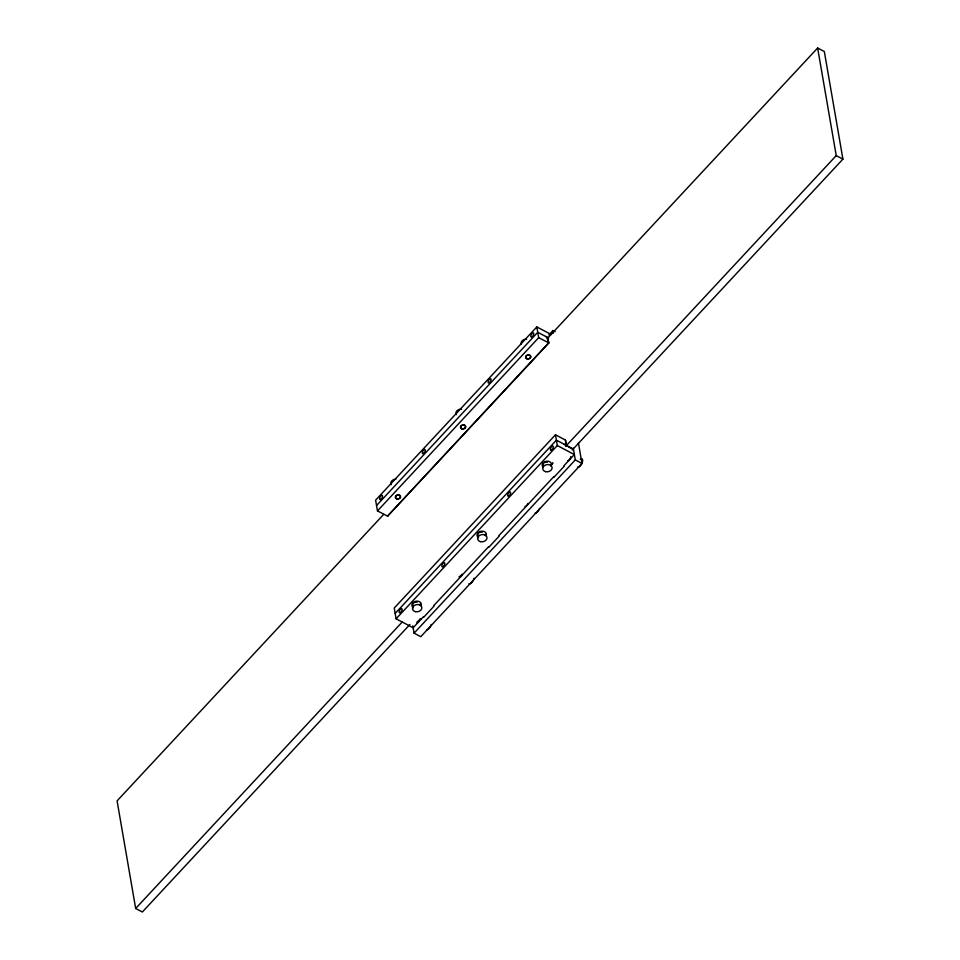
<?xml version="1.0" encoding="UTF-8"?>
<svg xmlns="http://www.w3.org/2000/svg" width="960" height="960" viewBox="0 0 960 960"><rect width="100%" height="100%" fill="white"/><g stroke="black" fill="none" stroke-linecap="round" stroke-linejoin="round"><path stroke-width="1.44" d="M551.244 334.536L536.82 326.916L375.612 500.16L377.472 510.912L387.648 516.168M376.548 505.536L537.756 332.292L547.272 337.32L548.856 342.924L387.504 516.216L548.688 342.84L547.896 338.256M377.472 510.912L538.68 337.668L536.82 326.916M548.856 334.92L552.936 330.54L555.168 331.716M383.628 514.428L117.084 800.868L135.672 908.472L142.356 912L409.92 624.456M547.02 338.832L817.644 48L824.328 51.528L842.916 159.132L572.292 449.964M395.172 613.404L556.392 440.16L565.908 445.2L565.488 440.076L555.456 434.784L394.248 608.028L396.108 618.792L413.148 627.792L423.468 616.704M396.108 618.792L557.316 445.548L555.456 434.784M135.672 908.472L402.204 622.032M565.608 446.436L836.232 155.604L817.644 48M550.656 465.24L552.696 463.056M550.824 465.336L552.864 463.14M433.788 605.616L488.592 546.708M498.912 535.62L553.728 476.724M564.036 465.636L574.356 454.548L557.316 445.548M423.588 617.376L433.896 606.288M488.712 547.38L499.032 536.292M553.836 477.396L564.156 466.308M578.412 442.872L581.976 463.464L420.768 636.696L414.084 633.168L575.292 459.924L573.252 448.128M836.232 155.604L842.916 159.132M548.856 342.924L538.68 337.668M565.5 440.22L566.268 444.648M573.504 449.568L564.324 444.36M575.292 459.924L581.976 463.464M459.156 576.624L459.996 577.068M419.988 618.72L420.828 619.164M552.936 330.54L553.392 333.132M572.424 448.632L567.42 445.992M548.616 338.028L545.688 336.48M412.8 625.8L414.084 633.168M570.804 456.576A2.916 1.332 -62.2 0 1 569.676 459.336A2.916 1.332 -62.2 0 1 567.84 460.548M527.88 503.496A2.916 1.332 -62.2 0 1 524.988 506.412M462.096 574.188A2.916 1.332 -62.2 0 1 459.336 577.14M419.52 619.56A2.916 1.332 -62.2 0 1 416.628 623.052M391.272 484.644A4.716 3.612 -9.8 0 1 395.892 479.16M456.396 414.66A4.716 3.612 -9.8 0 1 456.936 410.856A4.716 3.612 -9.8 0 1 461.496 409.188M521.352 344.34A4.716 3.612 -9.8 0 1 526.62 339.192M580.332 459.048A4.716 2.148 -62.2 0 1 582.228 462.684A4.716 2.148 -62.2 0 1 577.452 467.076M539.592 508.368A4.716 2.148 -62.2 0 1 535.14 513.144M474.048 578.196A4.716 2.148 -62.2 0 1 471.78 582.552A4.716 2.148 -62.2 0 1 468.948 583.668M431.22 624.528A4.716 2.148 -62.2 0 1 426.648 629.748M542.82 466.968A4.716 3.612 -9.8 0 1 546.708 461.196A4.716 3.612 -9.8 0 1 551.028 466.188M478.536 537.708A4.716 3.612 -9.8 0 1 477.828 533.064A4.716 3.612 -9.8 0 1 483.708 531.384A4.716 3.612 -9.8 0 1 486.228 535.5M413.412 607.692A4.716 3.612 -9.8 0 1 412.788 602.94A4.716 3.612 -9.8 0 1 418.848 601.452A4.716 3.612 -9.8 0 1 420.96 605.844M420.06 604.116A2.916 2.232 -9.8 0 1 420.324 605.22M413.268 605.688A2.916 2.232 -9.8 0 1 413.64 602.976A2.916 2.232 -9.8 0 1 417.084 602.268M485.304 534.324A2.916 2.232 -9.8 0 1 485.352 535.68M478.152 535.308A2.916 2.232 -9.8 0 1 478.98 532.812A2.916 2.232 -9.8 0 1 482.22 532.272M550.572 464.772A2.916 2.232 -9.8 0 1 550.548 465.468M543.276 465.312A2.916 2.232 -9.8 0 1 544.116 462.816A2.916 2.232 -9.8 0 1 547.344 462.288M460.524 575.472A2.388 1.092 -62.2 0 1 460.248 575.712M418.464 620.568A2.388 1.092 -62.2 0 1 418.068 621.096M417.54 621.612A2.388 1.092 -62.2 0 1 417.108 621.852M532.488 336.552A2.388 1.092 -62.2 0 0 533.46 332.892A2.388 1.092 -62.2 0 0 530.928 335.472A2.388 1.092 -62.2 0 0 532.488 336.552M489.768 382.464A2.388 1.092 -62.2 0 0 490.74 378.804A2.388 1.092 -62.2 0 0 488.208 381.372A2.388 1.092 -62.2 0 0 489.768 382.464M423.984 453.156A2.388 1.092 -62.2 0 0 424.968 449.496A2.388 1.092 -62.2 0 0 422.436 452.064A2.388 1.092 -62.2 0 0 423.984 453.156M381.276 499.056A2.388 1.092 -62.2 0 0 382.248 495.396A2.388 1.092 -62.2 0 0 379.716 497.976A2.388 1.092 -62.2 0 0 381.276 499.056M527.304 358.716A2.388 1.836 -9.8 0 0 530.58 356.556A2.388 1.836 -9.8 0 0 526.776 355.584A2.388 1.836 -9.8 0 0 527.304 358.716M462.18 428.7A2.388 1.836 -9.8 0 0 465.444 426.54A2.388 1.836 -9.8 0 0 461.652 425.58A2.388 1.836 -9.8 0 0 462.18 428.7M397.044 498.696A2.388 1.836 -9.8 0 0 400.32 496.536A2.388 1.836 -9.8 0 0 396.528 495.576A2.388 1.836 -9.8 0 0 397.044 498.696M396.948 498.888A2.652 2.028 -9.8 0 0 400.584 496.488A2.652 2.028 -9.8 0 0 396.36 495.42A2.652 2.028 -9.8 0 0 396.948 498.888M462.072 428.904A2.652 2.028 -9.8 0 0 465.708 426.504A2.652 2.028 -9.8 0 0 461.496 425.424A2.652 2.028 -9.8 0 0 462.072 428.904M527.208 358.908A2.652 2.028 -9.8 0 0 530.832 356.508A2.652 2.028 -9.8 0 0 526.62 355.44A2.652 2.028 -9.8 0 0 527.208 358.908M545.628 471.672A4.716 3.612 -9.8 0 0 552.084 467.4A4.716 3.612 -9.8 0 0 544.584 465.492A4.716 3.612 -9.8 0 0 545.628 471.672M480.492 541.656A4.716 3.612 -9.8 0 0 486.96 537.384A4.716 3.612 -9.8 0 0 479.46 535.488A4.716 3.612 -9.8 0 0 480.492 541.656M415.368 611.652A4.716 3.612 -9.8 0 0 421.824 607.38A4.716 3.612 -9.8 0 0 414.336 605.472A4.716 3.612 -9.8 0 0 415.368 611.652M552.048 449.808A2.388 1.092 -62.2 0 0 553.02 446.148A2.388 1.092 -62.2 0 0 550.488 448.716A2.388 1.092 -62.2 0 0 552.048 449.808M509.328 495.708A2.388 1.092 -62.2 0 0 510.3 492.048A2.388 1.092 -62.2 0 0 507.78 494.628A2.388 1.092 -62.2 0 0 509.328 495.708M443.556 566.4A2.388 1.092 -62.2 0 0 444.528 562.74A2.388 1.092 -62.2 0 0 441.996 565.32A2.388 1.092 -62.2 0 0 443.556 566.4M400.836 612.312A2.388 1.092 -62.2 0 0 401.808 608.652A2.388 1.092 -62.2 0 0 399.276 611.22A2.388 1.092 -62.2 0 0 400.836 612.312"/></g></svg>
